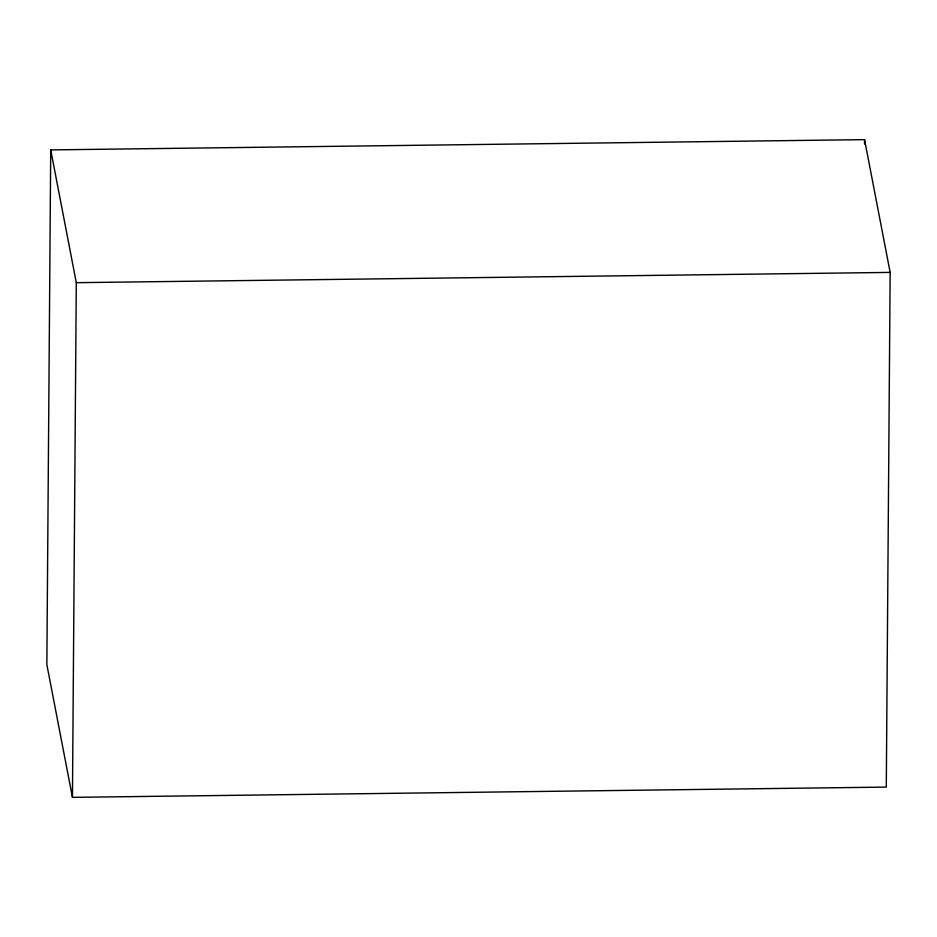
<?xml version="1.0" encoding="UTF-8"?>
<svg xmlns="http://www.w3.org/2000/svg" width="937" height="937" viewBox="0 0 937 937"><rect width="100%" height="100%" fill="white"/><g stroke="black" fill="none" stroke-linecap="round" stroke-linejoin="round"><path stroke-width="1.41" d="M50.715 149.908L46.85 664.591L72.442 797.364L886.285 787.092L890.15 272.409L864.558 139.636L50.715 149.908L76.295 282.681L72.442 797.364M864.535 144.029L864.558 139.636M76.295 282.681L890.15 272.409"/></g></svg>
